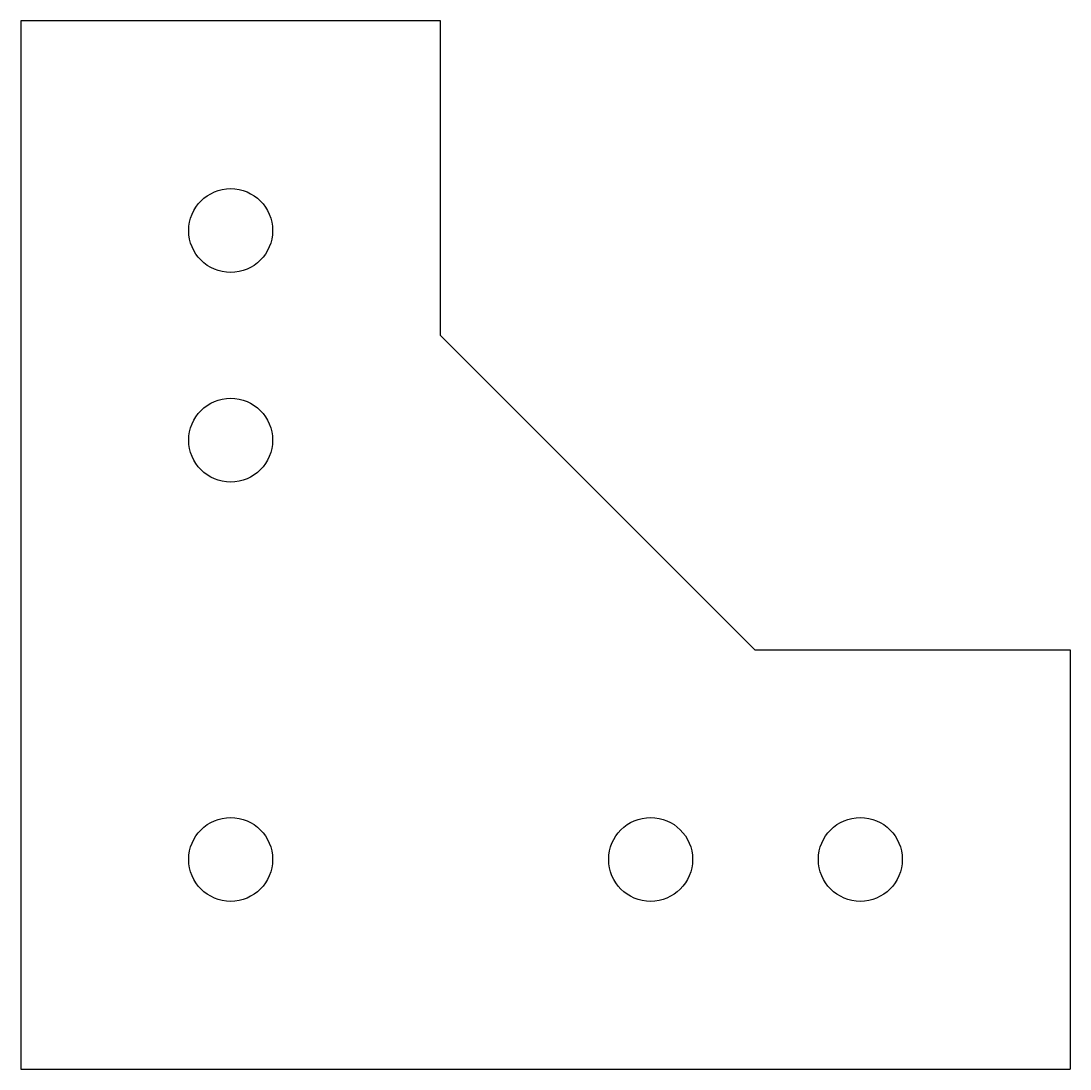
# Model space of a CAD drawing. Header units: millimetres. Extents: x 182 to 420, y 10 to 127.
# Drawn here: x 370 to 420, y 10 to 60 of the extents above; entities outside this region: 4.
import ezdxf

# ---------------------------------------------------------------- set-up
doc = ezdxf.new("R2010")
doc.units = ezdxf.units.MM
doc.layers.get('0').update_dxf_attribs({"linetype": 'CONTINUOUS'})

msp = doc.modelspace()

# ---------------------------------------------------------------- linework, layer by layer
for p, q in [((182.234, 126.799), (242.234, 126.799)), ((182.234, 126.799), (182.234, 59.799)), ((242.234, 126.799), (202.234, 59.799)), ((182.234, 59.799), (202.234, 59.799)), ((390, 60), (370, 60)), ((370, 60), (370, 10)), ((390, 45), (390, 60)), ((390, 45), (405, 30)), ((405, 30), (420.027, 30)), ((420.027, 30), (420.027, 10)), ((370, 10), (420.027, 10))]:
    msp.add_line(p, q)
for centre in [(380, 50), (380, 40), (380, 20), (400.027, 20), (410.027, 20)]:
    msp.add_circle(centre, 2)

doc.saveas('drawing.dxf')
